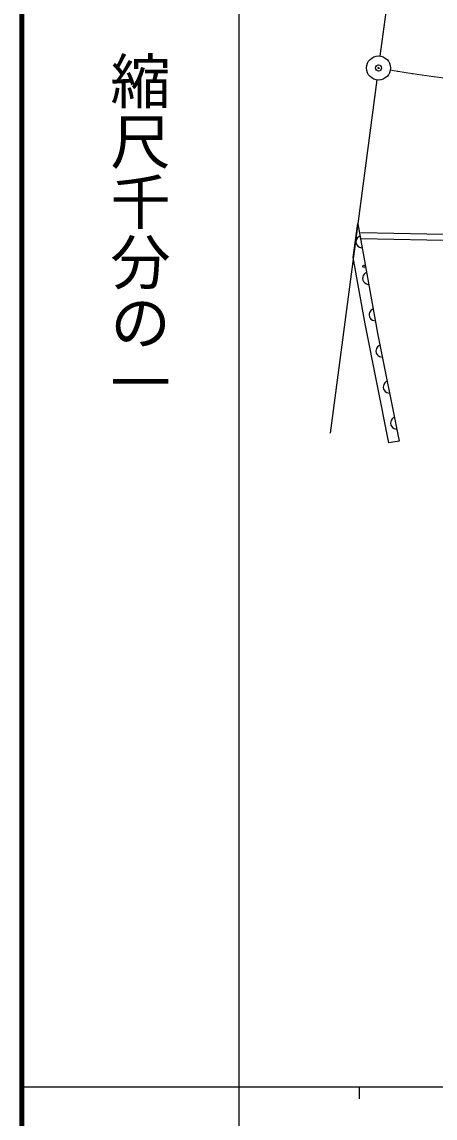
# Model space of a CAD drawing. Units: millimetres, scale not verified. Extents: x 40000 to 680000, y 20000 to 380000.
# Drawn here: x 40000 to 74288, y 202409 to 293420 of the extents above; entities that cross this region are included whole.
import ezdxf
from ezdxf.enums import TextEntityAlignment as Align

# ---------------------------------------------------------------- set-up
doc = ezdxf.new("R2010")
doc.units = ezdxf.units.MM
doc.header["$LTSCALE"] = 1000
doc.header["$PDMODE"] = 32
doc.header["$PDSIZE"] = 500
doc.linetypes.add('CHAIN', pattern=[18.5, 12, -1.5, 3.5, -1.5])
for name, color, linetype, lineweight in [('M-BGD', 7, 'Continuous', 25), ('M-BMK', 2, 'CHAIN', 13), ('M-BMK-OTRS', 5, 'Continuous', 25), ('M-BMK-SRVR', 3, 'Continuous', 25), ('M-TTL', 2, 'Continuous', 140), ('M-TTL-BAND', 7, 'Continuous', 25)]:
    doc.layers.add(name, color=color, linetype=linetype, lineweight=lineweight)
doc.layers.add('M-OTRS', color=6, linetype='Continuous')
doc.styles.add('@ＭＳ ゴシック', font='')
doc.styles.get('@ＭＳ ゴシック').set_extended_font_data('@MS Gothic')

msp = doc.modelspace()

# ---------------------------------------------------------------- linework, layer by layer
at = {"layer": 'M-BGD'}
for p, q in [((67504, 273852), (67878, 276670)), ((67878, 276669), (69503, 267579)), ((68132, 275930), (77432, 275736)), ((67740, 275284), (67722, 275159)), ((67722, 275159), (67750, 275002)), ((67782, 275393), (67740, 275284)), ((67750, 275002), (67810, 274891)), ((67862, 275509), (67782, 275393)), ((67810, 274891), (67887, 274803)), ((67950, 275586), (67862, 275509)), ((68061, 275646), (67950, 275586)), ((68122, 275431), (77421, 275236)), ((67887, 274803), (68003, 274722)), ((68003, 274722), (68112, 274681)), ((68112, 274681), (68237, 274662)), ((68491, 268360), (67504, 273852)), ((68282, 272254), (68263, 272129)), ((68263, 272129), (68291, 271972)), ((68323, 272363), (68282, 272254)), ((68404, 272479), (68323, 272363)), ((68492, 272556), (68404, 272479)), ((68603, 272616), (68492, 272556)), ((68291, 271972), (68352, 271861)), ((68352, 271861), (68429, 271773)), ((68429, 271773), (68544, 271692)), ((68544, 271692), (68653, 271651)), ((68653, 271651), (68778, 271632)), ((68945, 269449), (68865, 269333)), ((69033, 269525), (68945, 269449)), ((69144, 269586), (69033, 269525)), ((68823, 269224), (68805, 269099)), ((68805, 269099), (68833, 268941)), ((68865, 269333), (68823, 269224)), ((68833, 268941), (68893, 268830)), ((68893, 268830), (68970, 268743)), ((68970, 268743), (69086, 268662)), ((69086, 268662), (69195, 268620)), ((69195, 268620), (69320, 268602)), ((70464, 258461), (68491, 268360)), ((69503, 267579), (71321, 258615)), ((69394, 266205), (69379, 266080)), ((69379, 266080), (69410, 265923)), ((69433, 266315), (69394, 266205)), ((69410, 265923), (69473, 265814)), ((69511, 266433), (69433, 266315)), ((69473, 265814), (69552, 265728)), ((69597, 266512), (69511, 266433)), ((69707, 266575), (69597, 266512)), ((69552, 265728), (69670, 265650)), ((69670, 265650), (69780, 265611)), ((69780, 265611), (69905, 265595)), ((70000, 263218), (69985, 263092)), ((69985, 263092), (70017, 262935)), ((70039, 263327), (70000, 263218)), ((70117, 263445), (70039, 263327)), ((70203, 263524), (70117, 263445)), ((70313, 263587), (70203, 263524)), ((70017, 262935), (70080, 262826)), ((70080, 262826), (70158, 262740)), ((70158, 262740), (70276, 262662)), ((70276, 262662), (70386, 262623)), ((70386, 262623), (70511, 262607)), ((70645, 260340), (70606, 260230)), ((70723, 260457), (70645, 260340)), ((70809, 260536), (70723, 260457)), ((70919, 260599), (70809, 260536)), ((70606, 260230), (70591, 260104)), ((70591, 260104), (70623, 259947)), ((70623, 259947), (70686, 259838)), ((70686, 259838), (70764, 259752)), ((70764, 259752), (70882, 259674)), ((70882, 259674), (70992, 259635)), ((70992, 259635), (71118, 259620)), ((71321, 258615), (70464, 258461))]:
    msp.add_line(p, q, dxfattribs=at)
msp.add_ellipse((68379, 273119), major_axis=(99.9, -0.1), ratio=0.999991, dxfattribs=at)
at = {"layer": 'M-BMK'}
msp.add_ellipse((87374, 387939), major_axis=(-89135, 45199), ratio=0.999991, start_param=1.871238, end_param=1.997423, dxfattribs=at)
at = {"layer": 'M-BMK-OTRS'}
for p, q in [((69729, 290584), (74147, 323099)), ((69463, 288603), (65568, 259273))]:
    msp.add_line(p, q, dxfattribs=at)
at = {"layer": 'M-BMK-SRVR'}
for major_axis in [(999, -1), (40, -0.1)]:
    msp.add_ellipse((69595, 289594), major_axis=major_axis, ratio=0.999991, dxfattribs=at)
at = {"layer": 'M-OTRS'}
msp.add_point((69595, 289594), dxfattribs=at)
at = {"layer": 'M-TTL'}
msp.add_line((40000, 380000), (40000, 20000), dxfattribs=at)
at = {"layer": 'M-TTL-BAND'}
for p, q in [((58000, 370000), (58000, 20000)), ((40000, 205000), (579000, 205000)), ((68000, 205000), (68000, 204000))]:
    msp.add_line(p, q, dxfattribs=at)

# ---------------------------------------------------------------- texts
at = {"layer": 'M-TTL-BAND', "style": '@ＭＳ ゴシック'}
msp.add_text('縮尺千分の一', height=3666, rotation=270, dxfattribs=at).set_placement((49777, 261030), align=Align.MIDDLE_RIGHT)

doc.saveas('drawing.dxf')
